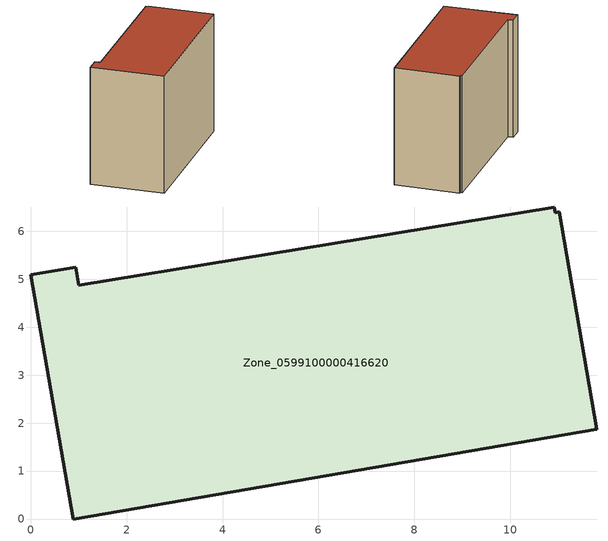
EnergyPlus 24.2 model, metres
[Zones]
Zone_0599100000416620
 floor ground (C_G): 0.89,0 0,5.09 0.94,5.25 1.01,4.87 10.92,6.51 10.94,6.39 11.03,6.4 11.8,1.87 z0.12
 wall outside (C_F): 0,5.09 0.89,0 11.8,1.87 11.03,6.4 10.94,6.39 10.92,6.51 1.01,4.87 0.94,5.25 0,5.09 z0.12:8.64
 roof outside (C_R): 11.03,6.4 10.94,6.39 10.92,6.51 1.01,4.87 0.94,5.25 0,5.09 0.89,0 11.8,1.87 z8.64
[BUILDING]
Pand.0599100000416620: North Axis=0; Terrain=City; Loads Convergence Tolerance Value=0.04; Temperature Convergence Tolerance Value=0.4; Solar Distribution=FullExterior; Maximum Number of Warmup Days=25; Minimum Number of Warmup Days=1
[Site:Location]
Rotterdam.The.Hague.AP_ZH_NLD Design_Conditions: Latitude=51.96; Longitude=4.45; Time Zone=1; Elevation=-4.5
[SITE:GROUNDTEMPERATURE:BUILDINGSURFACE]
18, 18, 18, 18, 18, 18, 18, 18, 18, 18, 18, 18
[MATERIAL] Thermal Absorptance=0.9; Solar Absorptance=0.7; Visible Absorptance=0.7
Name | Roughness | Thickness | Conductivity | Density | Specific Heat
G.TI.1992-2005 | MediumSmooth | 0.15 | 0.06 | 540 | 1210
F.TI.1992-2005 | Rough | 0.3 | 0.12 | 1920 | 840
R.TI.1992-2005 | MediumRough | 0.2 | 0.08 | 1500 | 1000
[CONSTRUCTION]
C_G: G.TI.1992-2005
C_F: F.TI.1992-2005
C_R: R.TI.1992-2005
[ZONE]
Zone_0599100000416620: Type=1; Multiplier=1; Ceiling Height=Autocalculate; Volume=Autocalculate; Floor Area=autocalculate; Part of Total Floor Area=Yes
[ZONEINFILTRATION:DESIGNFLOWRATE]
Infil_Zone_0599100000416620: Zone or ZoneList or Space or SpaceList=Zone_0599100000416620; Schedule=AlwaysOn; Design Flow Rate Calculation Method=Flow/Area; Flow Rate per Floor Area=0.0015; Constant Term Coefficient=1; Temperature Term Coefficient=0; Velocity Term Coefficient=0; Velocity Squared Term Coefficient=0
[HVACTEMPLATE:ZONE:IDEALLOADSAIRSYSTEM]
Zone_0599100000416620: Maximum Heating Supply Air Temperature=50; Minimum Cooling Supply Air Temperature=13; Maximum Heating Supply Air Humidity Ratio=0.0156; Minimum Cooling Supply Air Humidity Ratio=0.0077; Heating Limit=NoLimit; Cooling Limit=NoLimit; Dehumidification Control Type=ConstantSensibleHeatRatio; Cooling Sensible Heat Ratio=0.7; Dehumidification Setpoint=60; Humidification Control Type=None; Humidification Setpoint=30; Outdoor Air Method=None; Outdoor Air Flow Rate per Person=0.00944; Outdoor Air Flow Rate per Zone Floor Area=0; Outdoor Air Flow Rate per Zone=0; Demand Controlled Ventilation Type=None; Outdoor Air Economizer Type=NoEconomizer; Heat Recovery Type=None; Sensible Heat Recovery Effectiveness=0.7; Latent Heat Recovery Effectiveness=0.65
[ZONECONTROL:THERMOSTAT]
ThermostatControl_Zone_0599100000416620: Zone or ZoneList=Zone_0599100000416620; Control Type Schedule=DualSetpointControlType; Control 1=Thermostat_Zone_0599100000416620; Temperature Difference Between Cutout And Setpoint=0
[THERMOSTATSETPOINT:DUALSETPOINT]
Thermostat_Zone_0599100000416620: Heating Setpoint Temperature Schedule=HeatingSetpoint_Zone_0599100000416620; Cooling Setpoint Temperature Schedule=CoolingSetpoint_Zone_0599100000416620
[SCHEDULE:COMPACT]
HeatingSetpoint_Zone_0599100000416620: Through: 12/31, For: AllDays, Until: 24:00, 21
CoolingSetpoint_Zone_0599100000416620: Through: 12/31, For: AllDays, Until: 24:00, 24
DualSetpointControlType: Through: 12/31, For: AllDays, Until: 24:00, 4
AlwaysOn: Through: 12/31, For: AllDays, Until: 24:00, 1
